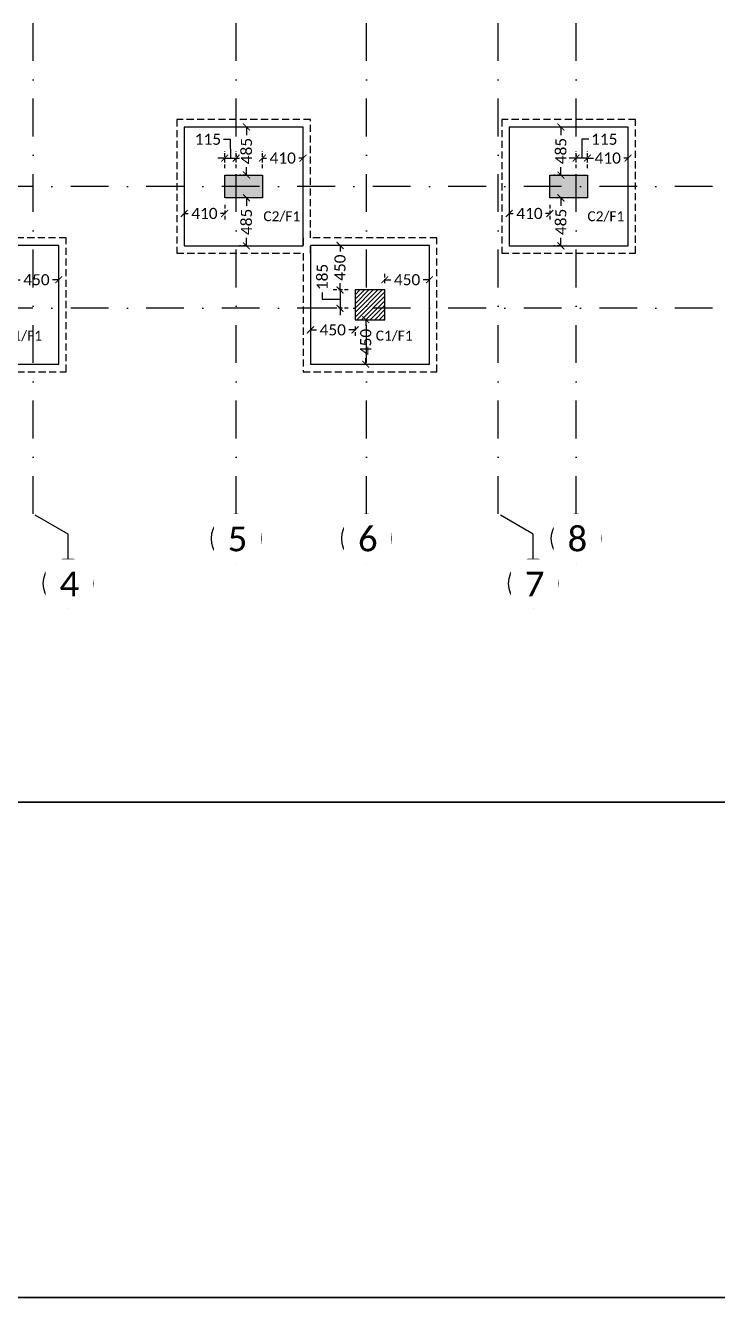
# Model space of a CAD drawing. Header units: millimetres. Extents: x -176651 to 954389, y -469666 to 486614.
# Drawn here: x 791131 to 798115, y 255015 to 267855 of the extents above; entities that cross this region are included whole.
import ezdxf
from ezdxf.xclip import XClip

# ---------------------------------------------------------------- set-up
doc = ezdxf.new("R2010")
doc.units = ezdxf.units.MM
doc.header["$LTSCALE"] = 150
doc.header["$XCLIPFRAME"] = 2
for name, pattern in [('3BHK-W(SB)$0$HIDDEN', [0.375, 0.25, -0.125]), ('DASHDOTX2', [50.8, 25.4, -12.7, 0, -12.7]), ('HIDDEN2', [4.7625, 3.175, -1.5875])]:
    doc.linetypes.add(name, pattern=pattern)
for name, color, linetype in [('ad-Column', 3, 'Continuous'), ('ad-Column Hatch', 125, 'Continuous'), ('ad-Footing line', 2, 'Continuous'), ('ad-Grid', 8, 'DASHDOTX2'), ('ad-PCC line', 8, 'HIDDEN2'), ('ad-RCC', 3, 'Continuous'), ('ad-RCC Hatch', 125, 'Continuous'), ('ad-Road', 2, 'Continuous'), ('ad-Road Hatch', 8, 'Continuous'), ('ad-Text main', 7, 'Continuous')]:
    doc.layers.add(name, color=color, linetype=linetype)
for name, color, linetype, true_color in [('ad-Foundation text', 6, 'Continuous', 0xff00ff), ('ad-Internal Dimensions', 5, 'Continuous', 0x0000ff), ('ad-Plot Boundary', 6, 'Continuous', 0xff00ff)]:
    doc.layers.add(name, color=color, linetype=linetype, true_color=true_color)
doc.styles.get("Standard").update_dxf_attribs({"font": 'calibril.ttf'})
doc.dimstyles.new('A-75-DIM-INT (Framing)', dxfattribs={"dimscale": 100, "dimtxt": 1.6, "dimasz": 1, "dimexe": 1, "dimexo": 1, "dimgap": 0.5, "dimtad": 0, "dimdec": 0, "dimdsep": 46, "dimtxsty": 'Standard', "dimblk": 'ARCHTICK', "dimcen": 0.025, "dimclrd": 5, "dimclre": 5, "dimclrt": 256, "dimazin": 2, "dimtfac": 1, "dimtdec": 0, "dimtmove": 1, "dimatfit": 0, "dimldrblk": 'ARCHTICK', "dimfxl": 1, "dimfxlon": 1, "dimtfill": 1, "dimtolj": 1, "dimtzin": 0, "dimarcsym": 0})

# ---------------------------------------------------------------- blocks, each defined once
blk = doc.blocks.new('_ArchTick')
at = {"color": 0, "linetype": 'ByBlock', "const_width": 0.15}
blk.add_lwpolyline([(-0.5, -0.5), (0.5, 0.5)], dxfattribs=at)
blk = doc.blocks.new('*D166')
at = {"layer": 'ad-Internal Dimensions', "lineweight": -2}
for p, q in [((-7254, -13029), (-7184, -13029)), ((-7184, -13029), (-7183, -13219)), ((-7240, -13219), (-7310, -13219)), ((-7240, -13219), (-7125, -13219)), ((-7125, -13219), (-7055, -13219))]:
    blk.add_line(p, q, dxfattribs=at)
at = {"layer": 'ad-Internal Dimensions', "linetype": '3BHK-W(SB)$0$HIDDEN', "lineweight": -2}
for p, q in [((-7240, -13320), (-7240, -13149)), ((-7125, -13320), (-7125, -13149))]:
    blk.add_line(p, q, dxfattribs=at)
at = {"layer": 'Defpoints', "color": 0}
for p in [(-7125, -13219), (-7240, -13390), (-7125, -13390)]:
    blk.add_point(p, dxfattribs=at)
at = {"layer": 'ad-Internal Dimensions', "lineweight": -2, "xscale": 70, "yscale": 70, "zscale": 70}
blk.add_blockref('_ArchTick', (-7240, -13219), dxfattribs=at)
at = {"layer": 'ad-Internal Dimensions', "lineweight": -2, "xscale": 70, "yscale": 70, "zscale": 70, "rotation": 180}
blk.add_blockref('_ArchTick', (-7125, -13219), dxfattribs=at)
at = {"layer": 'ad-Internal Dimensions', "insert": (-7410, -13029), "char_height": 112, "attachment_point": 5, "bg_fill": 3, "box_fill_scale": 1.1, "bg_fill_color": 257, "bg_fill_transparency": 0}
blk.add_mtext('\\A1;115', dxfattribs=at)
blk = doc.blocks.new('*D167')
at = {"layer": 'ad-Internal Dimensions', "linetype": '3BHK-W(SB)$0$HIDDEN', "lineweight": -2}
for p, q in [((-7021, -13620), (-7091, -13620)), ((-7021, -14105), (-7091, -14105))]:
    blk.add_line(p, q, dxfattribs=at)
at = {"layer": 'ad-Internal Dimensions', "lineweight": -2}
for p, q in [((-7021, -13620), (-7021, -13702)), ((-7021, -14105), (-7021, -14024))]:
    blk.add_line(p, q, dxfattribs=at)
at = {"layer": 'Defpoints', "color": 0}
for p in [(-6960, -13620), (-7021, -14105), (-6960, -14105)]:
    blk.add_point(p, dxfattribs=at)
at = {"layer": 'ad-Internal Dimensions', "lineweight": -2, "xscale": 70, "yscale": 70, "zscale": 70}
for p, rotation in [((-7021, -13620), 90), ((-7021, -14105), 270)]:
    blk.add_blockref('_ArchTick', p, dxfattribs=dict(at, rotation=rotation))
at = {"layer": 'ad-Internal Dimensions', "insert": (-7021, -13863), "char_height": 112, "attachment_point": 5, "rotation": 90, "bg_fill": 3, "box_fill_scale": 1.1, "bg_fill_color": 257, "bg_fill_transparency": 0}
blk.add_mtext('\\A1;485', dxfattribs=at)
blk = doc.blocks.new('*D168')
at = {"layer": 'ad-Internal Dimensions', "linetype": '3BHK-W(SB)$0$HIDDEN', "lineweight": -2}
for p, q in [((-7021, -12905), (-7091, -12905)), ((-7021, -13390), (-7091, -13390))]:
    blk.add_line(p, q, dxfattribs=at)
at = {"layer": 'ad-Internal Dimensions', "lineweight": -2}
for p, q in [((-7021, -12905), (-7021, -12987)), ((-7021, -13390), (-7021, -13309))]:
    blk.add_line(p, q, dxfattribs=at)
at = {"layer": 'Defpoints', "color": 0}
for p in [(-7021, -12905), (-6960, -12905), (-6960, -13390)]:
    blk.add_point(p, dxfattribs=at)
at = {"layer": 'ad-Internal Dimensions', "lineweight": -2, "xscale": 70, "yscale": 70, "zscale": 70}
for p, rotation in [((-7021, -12905), 90), ((-7021, -13390), 270)]:
    blk.add_blockref('_ArchTick', p, dxfattribs=dict(at, rotation=rotation))
at = {"layer": 'ad-Internal Dimensions', "insert": (-7021, -13148), "char_height": 112, "attachment_point": 5, "rotation": 90, "bg_fill": 3, "box_fill_scale": 1.1, "bg_fill_color": 257, "bg_fill_transparency": 0}
blk.add_mtext('\\A1;485', dxfattribs=at)
blk = doc.blocks.new('*D169')
at = {"layer": 'ad-Internal Dimensions', "linetype": '3BHK-W(SB)$0$HIDDEN', "lineweight": -2}
for p, q in [((-7650, -13690), (-7650, -13848)), ((-7240, -13690), (-7240, -13848))]:
    blk.add_line(p, q, dxfattribs=at)
at = {"layer": 'ad-Internal Dimensions', "lineweight": -2}
for p, q in [((-7650, -13778), (-7608, -13778)), ((-7240, -13778), (-7282, -13778))]:
    blk.add_line(p, q, dxfattribs=at)
at = {"layer": 'Defpoints', "color": 0}
for p in [(-7650, -13620), (-7240, -13620)]:
    blk.add_point(p, dxfattribs=at)
at = {"layer": 'ad-Internal Dimensions', "lineweight": -2, "xscale": 70, "yscale": 70, "zscale": 70, "rotation": 180}
blk.add_blockref('_ArchTick', (-7650, -13778), dxfattribs=at)
at = {"layer": 'ad-Internal Dimensions', "lineweight": -2, "xscale": 70, "yscale": 70, "zscale": 70}
blk.add_blockref('_ArchTick', (-7240, -13778), dxfattribs=at)
at = {"layer": 'ad-Internal Dimensions', "insert": (-7445, -13778), "char_height": 112, "attachment_point": 5, "bg_fill": 3, "box_fill_scale": 1.1, "bg_fill_color": 257, "bg_fill_transparency": 0}
blk.add_mtext('\\A1;410', dxfattribs=at)
at = {"layer": 'Defpoints', "color": 0}
blk.add_point((-7650, -13778), dxfattribs=at)
blk = doc.blocks.new('*D170')
at = {"layer": 'ad-Internal Dimensions', "linetype": '3BHK-W(SB)$0$HIDDEN', "lineweight": -2}
for p, q in [((-6860, -13320), (-6860, -13149)), ((-6450, -13320), (-6450, -13149))]:
    blk.add_line(p, q, dxfattribs=at)
at = {"layer": 'ad-Internal Dimensions', "lineweight": -2}
for p, q in [((-6860, -13219), (-6818, -13219)), ((-6450, -13219), (-6492, -13219))]:
    blk.add_line(p, q, dxfattribs=at)
at = {"layer": 'Defpoints', "color": 0}
for p in [(-6860, -13390), (-6450, -13390)]:
    blk.add_point(p, dxfattribs=at)
at = {"layer": 'ad-Internal Dimensions', "lineweight": -2, "xscale": 70, "yscale": 70, "zscale": 70, "rotation": 180}
blk.add_blockref('_ArchTick', (-6860, -13219), dxfattribs=at)
at = {"layer": 'ad-Internal Dimensions', "lineweight": -2, "xscale": 70, "yscale": 70, "zscale": 70}
blk.add_blockref('_ArchTick', (-6450, -13219), dxfattribs=at)
at = {"layer": 'ad-Internal Dimensions', "insert": (-6655, -13219), "char_height": 112, "attachment_point": 5, "bg_fill": 3, "box_fill_scale": 1.1, "bg_fill_color": 257, "bg_fill_transparency": 0}
blk.add_mtext('\\A1;410', dxfattribs=at)
at = {"layer": 'Defpoints', "color": 0}
blk.add_point((-6860, -13219), dxfattribs=at)
blk = doc.blocks.new('*D171')
at = {"layer": 'ad-Internal Dimensions', "lineweight": -2}
for p, q in [((-3636, -13029), (-3638, -13219)), ((-3566, -13029), (-3636, -13029)), ((-3695, -13219), (-3765, -13219)), ((-3580, -13219), (-3695, -13219)), ((-3580, -13219), (-3510, -13219))]:
    blk.add_line(p, q, dxfattribs=at)
at = {"layer": 'ad-Internal Dimensions', "linetype": '3BHK-W(SB)$0$HIDDEN', "lineweight": -2}
for p, q in [((-3695, -13320), (-3695, -13149)), ((-3580, -13320), (-3580, -13149))]:
    blk.add_line(p, q, dxfattribs=at)
at = {"layer": 'Defpoints', "color": 0}
for p in [(-3695, -13219), (-3695, -13390), (-3580, -13390)]:
    blk.add_point(p, dxfattribs=at)
at = {"layer": 'ad-Internal Dimensions', "lineweight": -2, "xscale": 70, "yscale": 70, "zscale": 70}
blk.add_blockref('_ArchTick', (-3695, -13219), dxfattribs=at)
at = {"layer": 'ad-Internal Dimensions', "lineweight": -2, "xscale": 70, "yscale": 70, "zscale": 70, "rotation": 180}
blk.add_blockref('_ArchTick', (-3580, -13219), dxfattribs=at)
at = {"layer": 'ad-Internal Dimensions', "insert": (-3410, -13029), "char_height": 112, "attachment_point": 5, "bg_fill": 3, "box_fill_scale": 1.1, "bg_fill_color": 257, "bg_fill_transparency": 0}
blk.add_mtext('\\A1;115', dxfattribs=at)
blk = doc.blocks.new('*D172')
at = {"layer": 'ad-Internal Dimensions', "linetype": '3BHK-W(SB)$0$HIDDEN', "lineweight": -2}
for p, q in [((-3848, -13620), (-3918, -13620)), ((-3848, -14105), (-3918, -14105))]:
    blk.add_line(p, q, dxfattribs=at)
at = {"layer": 'ad-Internal Dimensions', "lineweight": -2}
for p, q in [((-3848, -13620), (-3848, -13702)), ((-3848, -14105), (-3848, -14024))]:
    blk.add_line(p, q, dxfattribs=at)
at = {"layer": 'Defpoints', "color": 0}
for p in [(-3787, -13620), (-3848, -14105), (-3787, -14105)]:
    blk.add_point(p, dxfattribs=at)
at = {"layer": 'ad-Internal Dimensions', "lineweight": -2, "xscale": 70, "yscale": 70, "zscale": 70}
for p, rotation in [((-3848, -13620), 90), ((-3848, -14105), 270)]:
    blk.add_blockref('_ArchTick', p, dxfattribs=dict(at, rotation=rotation))
at = {"layer": 'ad-Internal Dimensions', "insert": (-3848, -13863), "char_height": 112, "attachment_point": 5, "rotation": 90, "bg_fill": 3, "box_fill_scale": 1.1, "bg_fill_color": 257, "bg_fill_transparency": 0}
blk.add_mtext('\\A1;485', dxfattribs=at)
blk = doc.blocks.new('*D173')
at = {"layer": 'ad-Internal Dimensions', "linetype": '3BHK-W(SB)$0$HIDDEN', "lineweight": -2}
for p, q in [((-3848, -12905), (-3918, -12905)), ((-3848, -13390), (-3918, -13390))]:
    blk.add_line(p, q, dxfattribs=at)
at = {"layer": 'ad-Internal Dimensions', "lineweight": -2}
for p, q in [((-3848, -12905), (-3848, -12987)), ((-3848, -13390), (-3848, -13309))]:
    blk.add_line(p, q, dxfattribs=at)
at = {"layer": 'Defpoints', "color": 0}
for p in [(-3848, -12905), (-3787, -12905), (-3787, -13390)]:
    blk.add_point(p, dxfattribs=at)
at = {"layer": 'ad-Internal Dimensions', "lineweight": -2, "xscale": 70, "yscale": 70, "zscale": 70}
for p, rotation in [((-3848, -12905), 90), ((-3848, -13390), 270)]:
    blk.add_blockref('_ArchTick', p, dxfattribs=dict(at, rotation=rotation))
at = {"layer": 'ad-Internal Dimensions', "insert": (-3848, -13148), "char_height": 112, "attachment_point": 5, "rotation": 90, "bg_fill": 3, "box_fill_scale": 1.1, "bg_fill_color": 257, "bg_fill_transparency": 0}
blk.add_mtext('\\A1;485', dxfattribs=at)
blk = doc.blocks.new('*D174')
at = {"layer": 'ad-Internal Dimensions', "linetype": '3BHK-W(SB)$0$HIDDEN', "lineweight": -2}
for p, q in [((-4370, -13690), (-4370, -13848)), ((-3960, -13690), (-3960, -13848))]:
    blk.add_line(p, q, dxfattribs=at)
at = {"layer": 'ad-Internal Dimensions', "lineweight": -2}
for p, q in [((-4370, -13778), (-4328, -13778)), ((-3960, -13778), (-4002, -13778))]:
    blk.add_line(p, q, dxfattribs=at)
at = {"layer": 'Defpoints', "color": 0}
for p in [(-4370, -13620), (-3960, -13620)]:
    blk.add_point(p, dxfattribs=at)
at = {"layer": 'ad-Internal Dimensions', "lineweight": -2, "xscale": 70, "yscale": 70, "zscale": 70, "rotation": 180}
blk.add_blockref('_ArchTick', (-4370, -13778), dxfattribs=at)
at = {"layer": 'ad-Internal Dimensions', "lineweight": -2, "xscale": 70, "yscale": 70, "zscale": 70}
blk.add_blockref('_ArchTick', (-3960, -13778), dxfattribs=at)
at = {"layer": 'ad-Internal Dimensions', "insert": (-4165, -13778), "char_height": 112, "attachment_point": 5, "bg_fill": 3, "box_fill_scale": 1.1, "bg_fill_color": 257, "bg_fill_transparency": 0}
blk.add_mtext('\\A1;410', dxfattribs=at)
at = {"layer": 'Defpoints', "color": 0}
blk.add_point((-4370, -13778), dxfattribs=at)
blk = doc.blocks.new('*D184')
at = {"layer": 'ad-Internal Dimensions', "linetype": '3BHK-W(SB)$0$HIDDEN', "lineweight": -2}
for p, q in [((-9365, -14480), (-9365, -14377)), ((-8915, -14480), (-8915, -14377))]:
    blk.add_line(p, q, dxfattribs=at)
at = {"layer": 'ad-Internal Dimensions', "lineweight": -2}
for p, q in [((-9365, -14447), (-9303, -14447)), ((-8915, -14447), (-8977, -14447))]:
    blk.add_line(p, q, dxfattribs=at)
at = {"layer": 'Defpoints', "color": 0}
for p in [(-8915, -14447), (-9365, -14550), (-8915, -14550)]:
    blk.add_point(p, dxfattribs=at)
at = {"layer": 'ad-Internal Dimensions', "lineweight": -2, "xscale": 70, "yscale": 70, "zscale": 70, "rotation": 180}
blk.add_blockref('_ArchTick', (-9365, -14447), dxfattribs=at)
at = {"layer": 'ad-Internal Dimensions', "lineweight": -2, "xscale": 70, "yscale": 70, "zscale": 70}
blk.add_blockref('_ArchTick', (-8915, -14447), dxfattribs=at)
at = {"layer": 'ad-Internal Dimensions', "insert": (-9140, -14447), "char_height": 112, "attachment_point": 5, "bg_fill": 3, "box_fill_scale": 1.1, "bg_fill_color": 257, "bg_fill_transparency": 0}
blk.add_mtext('\\A1;450', dxfattribs=at)
blk = doc.blocks.new('*D191')
at = {"layer": 'ad-Internal Dimensions', "lineweight": -2}
for p, q in [((-6077, -14550), (-6077, -14480)), ((-6256, -14574), (-6256, -14644)), ((-6077, -14550), (-6077, -14735)), ((-6256, -14644), (-6077, -14642)), ((-6077, -14735), (-6077, -14805))]:
    blk.add_line(p, q, dxfattribs=at)
at = {"layer": 'ad-Internal Dimensions', "linetype": '3BHK-W(SB)$0$HIDDEN', "lineweight": -2}
for p, q in [((-5995, -14550), (-6147, -14550)), ((-5995, -14735), (-6147, -14735))]:
    blk.add_line(p, q, dxfattribs=at)
at = {"layer": 'Defpoints', "color": 0}
for p in [(-5925, -14550), (-6077, -14735), (-5925, -14735)]:
    blk.add_point(p, dxfattribs=at)
at = {"layer": 'ad-Internal Dimensions', "lineweight": -2, "xscale": 70, "yscale": 70, "zscale": 70}
for p, rotation in [((-6077, -14550), 270), ((-6077, -14735), 90)]:
    blk.add_blockref('_ArchTick', p, dxfattribs=dict(at, rotation=rotation))
at = {"layer": 'ad-Internal Dimensions', "insert": (-6256, -14419), "char_height": 112, "attachment_point": 5, "rotation": 90, "bg_fill": 3, "box_fill_scale": 1.1, "bg_fill_color": 257, "bg_fill_transparency": 0}
blk.add_mtext('\\A1;185', dxfattribs=at)
blk = doc.blocks.new('*D192')
at = {"layer": 'ad-Internal Dimensions', "linetype": '3BHK-W(SB)$0$HIDDEN', "lineweight": -2}
for p, q in [((-5985, -14100), (-6147, -14100)), ((-5995, -14550), (-6147, -14550))]:
    blk.add_line(p, q, dxfattribs=at)
at = {"layer": 'ad-Internal Dimensions', "lineweight": -2}
for p, q in [((-6077, -14100), (-6077, -14162)), ((-6077, -14550), (-6077, -14488))]:
    blk.add_line(p, q, dxfattribs=at)
at = {"layer": 'Defpoints', "color": 0}
for p in [(-6077, -14100), (-5915, -14100), (-5925, -14550)]:
    blk.add_point(p, dxfattribs=at)
at = {"layer": 'ad-Internal Dimensions', "lineweight": -2, "xscale": 70, "yscale": 70, "zscale": 70}
for p, rotation in [((-6077, -14100), 90), ((-6077, -14550), 270)]:
    blk.add_blockref('_ArchTick', p, dxfattribs=dict(at, rotation=rotation))
at = {"layer": 'ad-Internal Dimensions', "insert": (-6077, -14325), "char_height": 112, "attachment_point": 5, "rotation": 90, "bg_fill": 3, "box_fill_scale": 1.1, "bg_fill_color": 257, "bg_fill_transparency": 0}
blk.add_mtext('\\A1;450', dxfattribs=at)
blk = doc.blocks.new('*D193')
at = {"layer": 'ad-Internal Dimensions', "linetype": '3BHK-W(SB)$0$HIDDEN', "lineweight": -2}
for p, q in [((-5845, -14850), (-5747, -14850)), ((-5845, -15300), (-5747, -15300))]:
    blk.add_line(p, q, dxfattribs=at)
at = {"layer": 'ad-Internal Dimensions', "lineweight": -2}
for p, q in [((-5817, -14850), (-5817, -14912)), ((-5817, -15300), (-5817, -15238))]:
    blk.add_line(p, q, dxfattribs=at)
at = {"layer": 'Defpoints', "color": 0}
for p in [(-5915, -14850), (-5915, -15300), (-5817, -15300)]:
    blk.add_point(p, dxfattribs=at)
at = {"layer": 'ad-Internal Dimensions', "lineweight": -2, "xscale": 70, "yscale": 70, "zscale": 70}
for p, rotation in [((-5817, -14850), 90), ((-5817, -15300), 270)]:
    blk.add_blockref('_ArchTick', p, dxfattribs=dict(at, rotation=rotation))
at = {"layer": 'ad-Internal Dimensions', "insert": (-5817, -15075), "char_height": 112, "attachment_point": 5, "rotation": 90, "bg_fill": 3, "box_fill_scale": 1.1, "bg_fill_color": 257, "bg_fill_transparency": 0}
blk.add_mtext('\\A1;450', dxfattribs=at)
blk = doc.blocks.new('*D194')
at = {"layer": 'ad-Internal Dimensions', "linetype": '3BHK-W(SB)$0$HIDDEN', "lineweight": -2}
for p, q in [((-5625, -14480), (-5625, -14377)), ((-5175, -14480), (-5175, -14377))]:
    blk.add_line(p, q, dxfattribs=at)
at = {"layer": 'ad-Internal Dimensions', "lineweight": -2}
for p, q in [((-5625, -14447), (-5563, -14447)), ((-5175, -14447), (-5237, -14447))]:
    blk.add_line(p, q, dxfattribs=at)
at = {"layer": 'Defpoints', "color": 0}
for p in [(-5175, -14447), (-5625, -14550), (-5175, -14550)]:
    blk.add_point(p, dxfattribs=at)
at = {"layer": 'ad-Internal Dimensions', "lineweight": -2, "xscale": 70, "yscale": 70, "zscale": 70, "rotation": 180}
blk.add_blockref('_ArchTick', (-5625, -14447), dxfattribs=at)
at = {"layer": 'ad-Internal Dimensions', "lineweight": -2, "xscale": 70, "yscale": 70, "zscale": 70}
blk.add_blockref('_ArchTick', (-5175, -14447), dxfattribs=at)
at = {"layer": 'ad-Internal Dimensions', "insert": (-5400, -14447), "char_height": 112, "attachment_point": 5, "bg_fill": 3, "box_fill_scale": 1.1, "bg_fill_color": 257, "bg_fill_transparency": 0}
blk.add_mtext('\\A1;450', dxfattribs=at)
blk = doc.blocks.new('*D195')
at = {"layer": 'ad-Internal Dimensions', "linetype": '3BHK-W(SB)$0$HIDDEN', "lineweight": -2}
for p, q in [((-6375, -14920), (-6375, -15023)), ((-5925, -14920), (-5925, -15023))]:
    blk.add_line(p, q, dxfattribs=at)
at = {"layer": 'ad-Internal Dimensions', "lineweight": -2}
for p, q in [((-6375, -14953), (-6313, -14953)), ((-5925, -14953), (-5987, -14953))]:
    blk.add_line(p, q, dxfattribs=at)
at = {"layer": 'Defpoints', "color": 0}
for p in [(-6375, -14850), (-5925, -14850), (-6375, -14953)]:
    blk.add_point(p, dxfattribs=at)
at = {"layer": 'ad-Internal Dimensions', "lineweight": -2, "xscale": 70, "yscale": 70, "zscale": 70, "rotation": 180}
blk.add_blockref('_ArchTick', (-6375, -14953), dxfattribs=at)
at = {"layer": 'ad-Internal Dimensions', "lineweight": -2, "xscale": 70, "yscale": 70, "zscale": 70}
blk.add_blockref('_ArchTick', (-5925, -14953), dxfattribs=at)
at = {"layer": 'ad-Internal Dimensions', "insert": (-6150, -14953), "char_height": 112, "attachment_point": 5, "bg_fill": 3, "box_fill_scale": 1.1, "bg_fill_color": 257, "bg_fill_transparency": 0}
blk.add_mtext('\\A1;450', dxfattribs=at)
blk = doc.blocks.new('*D242')
at = {"layer": 'ad-Internal Dimensions', "linetype": '3BHK-W(SB)$0$HIDDEN', "lineweight": -2}
for p, q in [((-3580, -13320), (-3580, -13149)), ((-3170, -13320), (-3170, -13149))]:
    blk.add_line(p, q, dxfattribs=at)
at = {"layer": 'ad-Internal Dimensions', "lineweight": -2}
for p, q in [((-3580, -13219), (-3538, -13219)), ((-3170, -13219), (-3212, -13219))]:
    blk.add_line(p, q, dxfattribs=at)
at = {"layer": 'Defpoints', "color": 0}
for p in [(-3580, -13390), (-3170, -13390)]:
    blk.add_point(p, dxfattribs=at)
at = {"layer": 'ad-Internal Dimensions', "lineweight": -2, "xscale": 70, "yscale": 70, "zscale": 70, "rotation": 180}
blk.add_blockref('_ArchTick', (-3580, -13219), dxfattribs=at)
at = {"layer": 'ad-Internal Dimensions', "lineweight": -2, "xscale": 70, "yscale": 70, "zscale": 70}
blk.add_blockref('_ArchTick', (-3170, -13219), dxfattribs=at)
at = {"layer": 'ad-Internal Dimensions', "insert": (-3375, -13219), "char_height": 112, "attachment_point": 5, "bg_fill": 3, "box_fill_scale": 1.1, "bg_fill_color": 257, "bg_fill_transparency": 0}
blk.add_mtext('\\A1;410', dxfattribs=at)
at = {"layer": 'Defpoints', "color": 0}
blk.add_point((-3170, -13219), dxfattribs=at)
blk = doc.blocks.new('A$C4fb60e89')
at = {"layer": 'ad-Road Hatch', "ltscale": 5, "transparency": 33554687}
h = blk.add_hatch(dxfattribs=at)
h.set_pattern_fill('AR-HBONE', color=256, scale=15)
h.set_pattern_definition([(45, (-193247.7, -428758.8), (0, 2155.2615), [4572, -1524]), (135, (-192170.1, -427681.1), (2e-13, 2155.2615), [4572, -1524])])
h.paths.add_polyline_path([(175594, -250241), (169178, -249341), (167473, -249057), (167473, -138694), (101313, -138694), (101313, -199954), (101308, -237995), (101040, -268291), (101008, -280968), (101066, -293684), (101243, -311127), (100910, -319344), (100949, -333937), (100669, -366960), (100727, -390983), (100669, -404586), (100538, -420418), (100467, -428759), (92426, -427265), (92163, -427209), (92163, -321454), (24803, -321454), (24803, -412961), (15653, -411029), (15654, -321452), (-19535, -321452), (-34427, -319477), (-65207, -315395), (-171770, -301268), (-185854, -298333), (-193248, -296832), (-193244, -292908), (-191914, -285219), (-191839, -284679), (-183397, -286393), (-169723, -289243), (-53141, -304698), (-18730, -309262), (15653, -309262), (15653, 703), (24803, 1115), (24803, -129544), (92163, -129544), (92163, 15133), (101313, 17713), (101313, -129544), (167473, -129544), (167473, 35552), (175738, 37855), (175849, 28595), (175836, 25947), (175777, 14040), (175855, 2316), (175660, -18036), (175731, -34039), (175718, -46839), (175673, -63402), (175816, -82072), (175542, -106356), (175490, -124641), (175575, -145019), (175731, -168892), (175797, -181269), (175797, -192667), (175744, -208200), (175829, -223277), (175888, -234871)])
h.paths.add_polyline_path([(24803, -309264), (92163, -309264), (92163, -138694), (24803, -138694)], flags=16)
blk = doc.blocks.new('zw$E7CA')
at = {"layer": 'ad-Plot Boundary'}
blk.add_lwpolyline([(0, 0), (33680, 0), (33680, 30050), (0, 30050)], close=True, dxfattribs=at)
blk = doc.blocks.new('zw$A88E')
at = {"layer": 'ad-Plot Boundary', "ltscale": 5}
for p in [(-150934, -206599), (-150934, -236649)]:
    blk.add_blockref('zw$E7CA', p, dxfattribs=at)
blk = doc.blocks.new("Plot's Boundary")
at = {"layer": 'ad-Road', "ltscale": 5}
blk.add_blockref('A$C4fb60e89', (191839, 428759), dxfattribs=at)
at = {"layer": 'ad-Plot Boundary', "ltscale": 5}
blk.add_blockref('zw$A88E', (367577, 466614), dxfattribs=at)
blk = doc.blocks.new('1625W_Grid')
at = {"layer": 'ad-Grid', "ltscale": 0.1}
for points in [[(3298.6, -3643.6), (3298.6, -3393.6), (2945, -3190), (2945, 15870), (3298.6, 16073.6), (3298.6, 16323.6)], [(4995, -3190), (4995, 15870)], [(6310, -3190), (6310, 15870)], [(8425, -3190), (8425, 15870)], [(15900, 115), (-3780, 115)], [(15900, -1115), (-3780, -1115)]]:
    blk.add_lwpolyline(points, dxfattribs=at)
at = {"layer": 'ad-Grid', "color": 7, "linetype": 'ByBlock'}
for centre in [(4995, -3440), (6310, -3440), (8425, -3440), (3298.6, -3893.6), (7993.6, -3893.6)]:
    blk.add_circle(centre, 250, dxfattribs=at)
at = {"layer": 'ad-Text main', "char_height": 250, "width": 227.385, "attachment_point": 5, "bg_fill": 2}
for s, insert in [('{\\fCalibri|b0|i0|c0|p34;5}', (5008.5, -3444)), ('{\\fCalibri|b0|i0|c0|p34;6}', (6323.5, -3444)), ('{\\fCalibri|b0|i0|c0|p34;4}', (3312, -3897.6)), ('{\\fCalibri|b0|i0|c0|p34;7}', (8007, -3897.6))]:
    blk.add_mtext(s, dxfattribs=dict(at, insert=insert))
at = {"layer": 'ad-Grid', "ltscale": 0.1}
blk.add_lwpolyline([(7993.6, -3643.6), (7993.6, -3393.6), (7640, -3190), (7640, 15870), (7993.6, 16073.6), (7993.6, 16323.6)], dxfattribs=at)
at = {"layer": 'ad-Text main', "insert": (8438.5, -3444), "char_height": 250, "width": 227.385, "attachment_point": 5, "bg_fill": 2}
blk.add_mtext('{\\fCalibri|b0|i0|c0|p34;8}', dxfattribs=at)
blk = doc.blocks.new('zw$6AA0')
at = {"layer": 'ad-Column Hatch', "transparency": 33554687}
h = blk.add_hatch(color=256, dxfattribs=at)
h.dxf.hatch_style = 1
h.paths.add_polyline_path([(0, -230), (380, -230), (380, 0), (0, 0)])
at = {"layer": 'ad-Column'}
blk.add_lwpolyline([(0, -230), (380, -230), (380, 0), (0, 0)], close=True, dxfattribs=at)
blk = doc.blocks.new('A$C42b14ea2')
at = {"layer": 'ad-RCC Hatch', "transparency": 33554687}
h = blk.add_hatch(dxfattribs=at)
h.set_pattern_fill('ANSI31', color=256, scale=10)
h.set_pattern_definition([(45, (13250, 8645), (-22.45064, 22.45064), [])])
h.paths.add_polyline_path([(0, 0), (300, 0), (300, 300), (0, 300)])
at = {"layer": 'ad-RCC'}
blk.add_lwpolyline([(0, 0), (300, 0), (300, 300), (0, 300)], close=True, dxfattribs=at)
blk = doc.blocks.new('1625W_Columns')
at = {"layer": 'ad-Column', "xscale": -1, "rotation": 180}
for p in [(4880, 0), (8160, 0)]:
    blk.add_blockref('zw$6AA0', p, dxfattribs=at)
at = {"layer": 'ad-RCC'}
blk.add_blockref('A$C42b14ea2', (6195, -1230), dxfattribs=at)
blk = doc.blocks.new('A$C26f4352e')
at = {"layer": 'ad-Foundation text', "char_height": 100, "width": 349.31, "attachment_point": 5}
for s, insert in [('\\pxt5;C2/F1', (-6664, -13809)), ('\\pxt5;C2/F1', (-3394, -13809)), ('\\pxt5;C1/F1', (-9270, -15014)), ('\\pxt5;C1/F1', (-5530, -15014))]:
    blk.add_mtext(s, dxfattribs=dict(at, insert=insert))
blk = doc.blocks.new('A$Cf8271b05')
at = {"layer": 'ad-Footing line'}
for points in [[(4470, -13875), (5670, -13875), (5670, -12675), (4470, -12675)], [(7750, -13875), (8950, -13875), (8950, -12675), (7750, -12675)], [(2005, -15070), (3205, -15070), (3205, -13870), (2005, -13870)], [(5745, -15070), (6945, -15070), (6945, -13870), (5745, -13870)]]:
    blk.add_lwpolyline(points, close=True, dxfattribs=at)
at = {"layer": 'ad-PCC line', "ltscale": 0.15}
for points in [[(5670, -13950), (5670, -15145), (7020, -15145), (7020, -13795), (5745, -13795), (5745, -12600), (4395, -12600), (4395, -13950)], [(7675, -13950), (9025, -13950), (9025, -12600), (7675, -12600)], [(1930, -15145), (3280, -15145), (3280, -13795), (1930, -13795)]]:
    blk.add_lwpolyline(points, close=True, dxfattribs=at)
for points in [[(5670, -13795), (5670, -13795), (5670, -13875)], [(5745, -13950), (5745, -13870)]]:
    blk.add_lwpolyline(points, dxfattribs=at)
blk = doc.blocks.new('A$C2bbc0394')
at = {"layer": 'ad-Internal Dimensions'}
dim = blk.add_linear_dim(base=(-7125, -13219.3), p1=(-7240, -13390), p2=(-7125, -13390), dimstyle='A-75-DIM-INT (Framing)', override={"dimscale": 70, "dimblk": 'ArchTick', "dimclrd": 256, "dimclre": 256, "dimfxl": 10, "dimtfill": 1, "dimtfillclr": 0}, dxfattribs=at)
dim.commit()
dim.dimension.update_dxf_attribs({"geometry": '*D166', "text_midpoint": (-7289.4, -13028.9), "dimtype": 128})
for base, p1, p2, angle, override, picture, middle in [((-3695, -13219.3), (-3580, -13390), (-3695, -13390), 180, {"dimscale": 70, "dimblk": 'ArchTick', "dimclrd": 256, "dimclre": 256, "dimfxl": 10, "dimtfill": 1, "dimtfillclr": 0}, '*D171', (-3530.6, -13028.9)), ((-6076.5, -14735), (-5925, -14550), (-5925, -14735), 270, {"dimscale": 70, "dimclrd": 256, "dimclre": 256, "dimfxl": 10}, '*D191', (-6256.2, -14539.3))]:
    dim = blk.add_linear_dim(base=base, p1=p1, p2=p2, angle=angle, dimstyle='A-75-DIM-INT (Framing)', override=override, dxfattribs=at)
    dim.commit()
    dim.dimension.update_dxf_attribs({"geometry": picture, "text_midpoint": middle, "dimtype": 128})
for base, p1, p2, picture, middle in [((-7021.5, -14105), (-6960.5, -13620), (-6960.5, -14105), '*D167', (-7021.5, -13862.5)), ((-3848.1, -14105), (-3787, -13620), (-3787, -14105), '*D172', (-3848.1, -13862.5))]:
    dim = blk.add_linear_dim(base=base, p1=p1, p2=p2, angle=90, dimstyle='A-75-DIM-INT (Framing)', override={"dimscale": 70, "dimblk": 'ArchTick', "dimclrd": 256, "dimclre": 256, "dimfxl": 10, "dimtfill": 1, "dimtfillclr": 0}, dxfattribs=at)
    dim.commit()
    dim.dimension.update_dxf_attribs({"geometry": picture, "text_midpoint": middle})
for base, p1, p2, picture, middle in [((-7650, -13778.1), (-7240, -13620), (-7650, -13620), '*D169', (-7445, -13778.1)), ((-8915, -14446.6), (-9365, -14550), (-8915, -14550), '*D184', (-9140, -14446.6)), ((-5175, -14446.6), (-5625, -14550), (-5175, -14550), '*D194', (-5400, -14446.6))]:
    dim = blk.add_linear_dim(base=base, p1=p1, p2=p2, dimstyle='A-75-DIM-INT (Framing)', override={"dimscale": 70, "dimblk": 'ArchTick', "dimclrd": 256, "dimclre": 256, "dimfxl": 10, "dimtfill": 1, "dimtfillclr": 0}, dxfattribs=at)
    dim.commit()
    dim.dimension.update_dxf_attribs({"geometry": picture, "text_midpoint": middle})
for base, p1, p2, picture, middle in [((-7021.5, -12905), (-6960.5, -13390), (-6960.5, -12905), '*D168', (-7021.5, -13147.5)), ((-3848.1, -12905), (-3787, -13390), (-3787, -12905), '*D173', (-3848.1, -13147.5)), ((-6076.5, -14100), (-5925, -14550), (-5915, -14100), '*D192', (-6076.5, -14325)), ((-5817.4, -15300), (-5915, -14850), (-5915, -15300), '*D193', (-5817.4, -15075))]:
    dim = blk.add_linear_dim(base=base, p1=p1, p2=p2, angle=270, dimstyle='A-75-DIM-INT (Framing)', override={"dimscale": 70, "dimblk": 'ArchTick', "dimclrd": 256, "dimclre": 256, "dimfxl": 10, "dimtfill": 1, "dimtfillclr": 0}, dxfattribs=at)
    dim.commit()
    dim.dimension.update_dxf_attribs({"geometry": picture, "text_midpoint": middle})
for base, p1, p2, picture, middle in [((-3170, -13219.3), (-3580, -13390), (-3170, -13390), '*D242', (-3375, -13219.3)), ((-4370, -13778.1), (-3960, -13620), (-4370, -13620), '*D174', (-4165, -13778.1))]:
    dim = blk.add_linear_dim(base=base, p1=p1, p2=p2, dimstyle='A-75-DIM-INT (Framing)', override={"dimscale": 70, "dimblk": 'ArchTick', "dimclrd": 256, "dimclre": 256, "dimfxl": 10, "dimtfill": 1, "dimtfillclr": 0}, dxfattribs=at)
    dim.commit()
    dim.dimension.update_dxf_attribs({"geometry": picture, "text_midpoint": middle})
for base, p1, p2, picture, middle in [((-6860, -13219.3), (-6450, -13390), (-6860, -13390), '*D170', (-6655, -13219.3)), ((-6375, -14953.4), (-5925, -14850), (-6375, -14850), '*D195', (-6150, -14953.4))]:
    dim = blk.add_linear_dim(base=base, p1=p1, p2=p2, dimstyle='A-75-DIM-INT (Framing)', override={"dimscale": 70, "dimblk": 'ArchTick', "dimclrd": 256, "dimclre": 256, "dimfxl": 10, "dimtfill": 1, "dimtfillclr": 0}, dxfattribs=at)
    dim.commit()
    dim.dimension.update_dxf_attribs({"geometry": picture, "text_midpoint": middle})

msp = doc.modelspace()

# ---------------------------------------------------------------- block references
at = {"layer": 'ad-Internal Dimensions'}
msp.add_blockref('A$C2bbc0394', (800382, 279735), dxfattribs=at)

# ---------------------------------------------------------------- next in the draw order: block references
ref = msp.add_blockref("Plot's Boundary", (565520, 0))
XClip(ref).set_block_clipping_path([(211642.2775057808, 255014.8999686334), (255322.2775057808, 295064.8999686334)])

# ---------------------------------------------------------------- next in the draw order: block references
msp.add_blockref('1625W_Grid', (788262, 266115))

# ---------------------------------------------------------------- next in the draw order: linework, layer by layer
msp.add_lwpolyline([(820842, 255015), (777162, 255015), (777162, 295065), (820842, 295065)], close=True)

# ---------------------------------------------------------------- next in the draw order: block references
for name, p in [('A$Cf8271b05', (788262, 279505)), ('1625W_Columns', (788262, 266115))]:
    msp.add_blockref(name, p)
at = {"layer": 'ad-Foundation text'}
msp.add_blockref('A$C26f4352e', (800382, 279735), dxfattribs=at)

doc.saveas('drawing.dxf')
